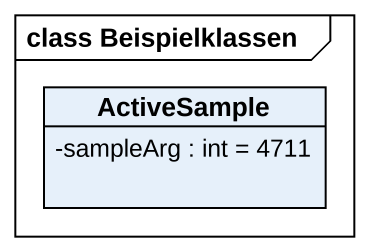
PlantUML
@startuml
mainframe class Beispielklassen
hide circle
hide empty members
skinparam classAttributeIconSize 0
class ActiveSample {
  -sampleArg : int = 4711
}
@enduml
